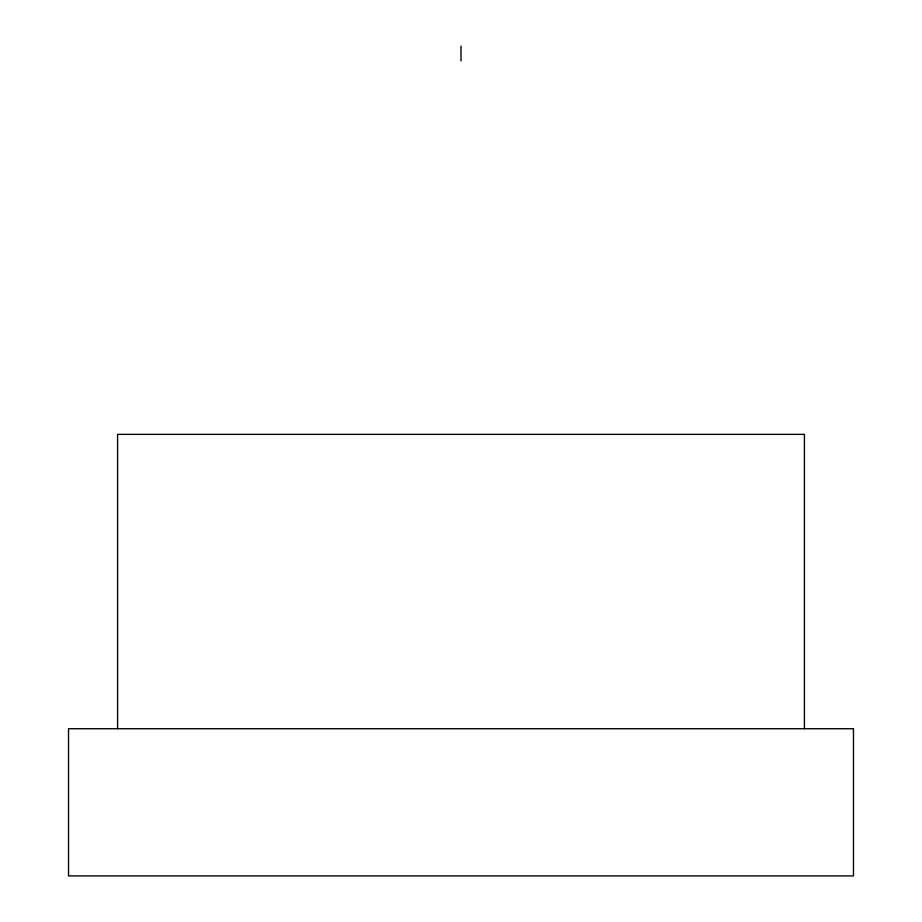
<?xml version="1.0" encoding="UTF-8"?>
<svg xmlns="http://www.w3.org/2000/svg" width="922" height="922" viewBox="0 0 922 922"><rect width="100%" height="100%" fill="white"/><g stroke="black" fill="none" stroke-linecap="round" stroke-linejoin="round"><path stroke-width="1.38" d="M804.41 728.726L804.41 434.366L117.59 434.366L117.59 728.726M461 46.1L461 60.956M853.472 728.726L68.528 728.726L68.528 875.9L853.472 875.9L853.472 728.726"/></g></svg>
